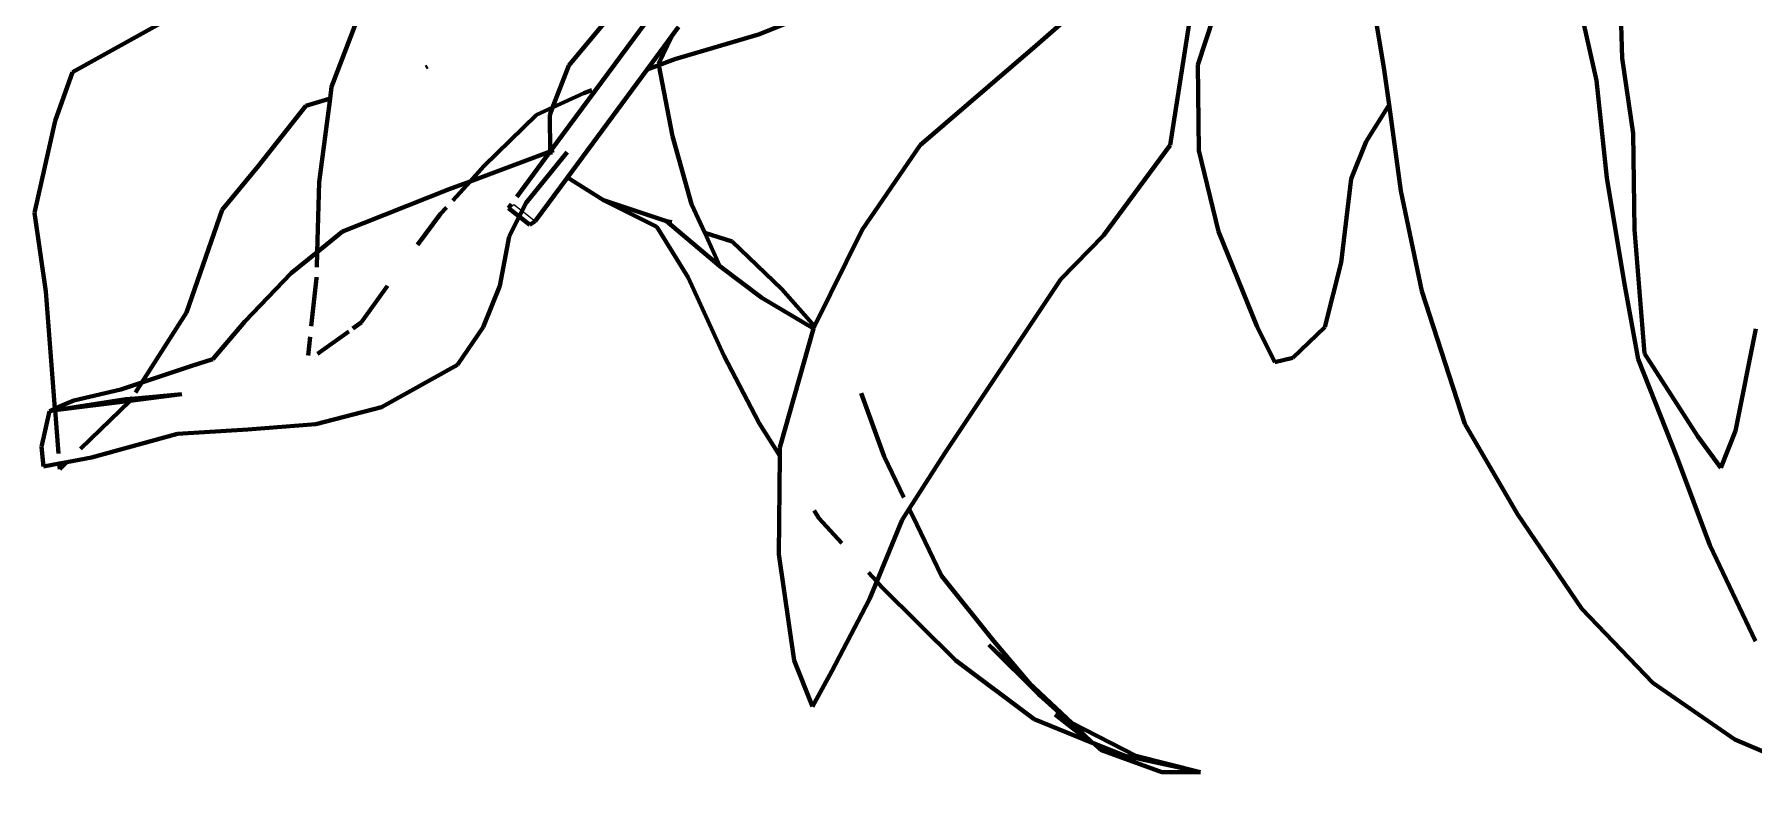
# Model space of a CAD drawing. Header units: millimetres. Extents: x 4307 to 31003, y 2809 to 20009.
# Drawn here: x 7964.1 to 8052.2, y 17154.8 to 17193 of the extents above; entities that cross this region are included whole.
import ezdxf

# ---------------------------------------------------------------- set-up
doc = ezdxf.new("R2010")
doc.units = ezdxf.units.MM
doc.layers.add('ProfileEdges', color=7, linetype='Continuous')

msp = doc.modelspace()

# ---------------------------------------------------------------- linework, layer by layer
for p, q in [((7988.375, 17184.097), (7988.646, 17184.286)), ((7988.646, 17184.286), (7989.073, 17183.959)), ((7989.073, 17183.959), (7989.752, 17183.439))]:
    msp.add_line(p, q)
at = {"layer": 'ProfileEdges', "lineweight": 211}
for p, q in [((8045.507, 17191.806), (8045.304, 17198.07)), ((8023.729, 17191.457), (8025.672, 17197.395)), ((8023.65, 17195.852), (8022.319, 17187.341)), ((8007.61, 17195.572), (8001.201, 17193.015)), ((8033.301, 17191.204), (8032.542, 17195.797)), ((8043.035, 17195.748), (8044.192, 17190.66)), ((7979.301, 17190.321), (7980.939, 17194.622)), ((7990.522, 17187.005), (7995.775, 17194.121)), ((8015.448, 17192.451), (8018.154, 17194.823)), ((7966.023, 17191.072), (7970.813, 17193.748)), ((7991.468, 17191.419), (7993.257, 17193.558)), ((7997.107, 17193.402), (7996.777, 17192.954)), ((7996.777, 17192.954), (7995.488, 17191.209)), ((7996.777, 17192.954), (7996.082, 17191.508)), ((8001.201, 17193.015), (7996.907, 17191.739)), ((8009.493, 17187.327), (8015.448, 17192.451)), ((7990.64, 17189.265), (7991.468, 17191.419)), ((7996.096, 17191.436), (7995.488, 17191.209)), ((7996.082, 17191.508), (7996.096, 17191.436)), ((7996.907, 17191.739), (7996.096, 17191.436)), ((7996.096, 17191.436), (7996.792, 17187.798)), ((8023.79, 17187.053), (8023.729, 17191.457)), ((8046.069, 17187.932), (8045.507, 17191.806)), ((7965.134, 17188.584), (7966.023, 17191.072)), ((7984.226, 17191.367), (7984.139, 17191.316)), ((7995.488, 17191.209), (7991.401, 17185.672)), ((8033.545, 17189.402), (8033.301, 17191.204)), ((8044.192, 17190.66), (8044.71, 17185.666)), ((7979.182, 17189.72), (7977.986, 17189.355)), ((7978.667, 17185.445), (7979.225, 17189.733)), ((7979.225, 17189.733), (7979.182, 17189.72)), ((7979.225, 17189.733), (7979.301, 17190.321)), ((7992.237, 17189.994), (7990.64, 17189.265)), ((7992.647, 17190.148), (7992.237, 17189.994)), ((7977.986, 17189.355), (7975.551, 17186.274)), ((7989.824, 17188.893), (7987.113, 17186.253)), ((7990.64, 17189.265), (7989.824, 17188.893)), ((7990.492, 17188.881), (7990.64, 17189.265)), ((7990.522, 17187.005), (7990.492, 17188.881)), ((8033.545, 17189.402), (8032.378, 17187.516)), ((8034.143, 17184.986), (8033.545, 17189.402)), ((7964.061, 17183.859), (7965.134, 17188.584)), ((8046.129, 17183.004), (8046.069, 17187.932)), ((7990.522, 17187.005), (7986.409, 17185.477)), ((7988.807, 17184.683), (7990.522, 17187.005)), ((7990.704, 17187.073), (7990.522, 17187.005)), ((7990.537, 17186.846), (7990.522, 17187.005)), ((7996.792, 17187.798), (7997.771, 17184.316)), ((8006.525, 17182.987), (8009.493, 17187.327)), ((8022.319, 17187.341), (8018.893, 17182.697)), ((8024.791, 17182.902), (8023.79, 17187.053)), ((8032.378, 17187.516), (8031.605, 17185.605)), ((7975.551, 17186.274), (7973.696, 17184.01)), ((7987.113, 17186.253), (7986.409, 17185.477)), ((7989.273, 17184.356), (7991.392, 17186.972)), ((7978.569, 17181.849), (7978.667, 17185.445)), ((7986.409, 17185.477), (7985.339, 17185.079)), ((7986.409, 17185.477), (7985.519, 17184.497)), ((7991.401, 17185.672), (7989.752, 17183.439)), ((7993.244, 17184.521), (7991.401, 17185.672)), ((8031.605, 17185.605), (8031.084, 17181.323)), ((8044.71, 17185.666), (8045.601, 17180.313)), ((7985.339, 17185.079), (7979.868, 17182.903)), ((7989.073, 17183.959), (7989.273, 17184.356)), ((7996.486, 17183.445), (7993.244, 17184.521)), ((7995.987, 17183.148), (7993.244, 17184.521)), ((8035.222, 17179.845), (8034.143, 17184.986)), ((7964.656, 17179.833), (7964.061, 17183.859)), ((7973.696, 17184.01), (7971.864, 17178.757)), ((7984.899, 17183.814), (7983.719, 17182.229)), ((7985.197, 17184.142), (7984.899, 17183.814)), ((7988.375, 17184.097), (7988.537, 17184.317)), ((7988.928, 17183.674), (7988.375, 17184.097)), ((7988.412, 17182.654), (7988.928, 17183.674)), ((7988.928, 17183.674), (7989.073, 17183.959)), ((7989.481, 17183.251), (7988.928, 17183.674)), ((7997.771, 17184.316), (7998.442, 17182.846)), ((7979.868, 17182.903), (7978.569, 17181.849)), ((7987.942, 17180.117), (7988.412, 17182.654)), ((7989.752, 17183.439), (7989.481, 17183.251)), ((7997.6, 17180.549), (7995.987, 17183.148)), ((7996.486, 17183.445), (7999.228, 17181.126)), ((7996.486, 17183.445), (7996.762, 17183.387)), ((7998.442, 17182.846), (7999.847, 17182.393)), ((7998.442, 17182.846), (7999.228, 17181.126)), ((8004.071, 17178.059), (8006.525, 17182.987)), ((8018.893, 17182.697), (8016.716, 17180.459)), ((8026.781, 17178.012), (8024.791, 17182.902)), ((8046.648, 17176.643), (8046.129, 17183.004)), ((7978.569, 17181.849), (7977.231, 17180.765)), ((7978.548, 17181.079), (7978.569, 17181.849)), ((7999.847, 17182.393), (8002.4, 17179.953)), ((7999.228, 17181.126), (8001.381, 17179.51)), ((8031.084, 17181.323), (8030.255, 17177.999)), ((7977.231, 17180.765), (7974.861, 17178.286)), ((7978.265, 17178.059), (7978.533, 17180.517)), ((7978.533, 17180.517), (7978.534, 17180.565)), ((7982.18, 17180.124), (7980.821, 17178.24)), ((7987.085, 17177.995), (7987.942, 17180.117)), ((7999.418, 17176.551), (7997.6, 17180.549)), ((8002.4, 17179.953), (8004.071, 17178.059)), ((8010.754, 17171.541), (8016.716, 17180.459)), ((8045.601, 17180.313), (8046.33, 17176.357)), ((7964.995, 17175.381), (7964.656, 17179.833)), ((8001.381, 17179.51), (8004.016, 17177.926)), ((8037.424, 17173.047), (8035.222, 17179.845)), ((7971.864, 17178.757), (7969.575, 17175.165)), ((7974.861, 17178.286), (7973.222, 17176.356)), ((7980.821, 17178.24), (7980.397, 17177.937)), ((7978.1, 17176.539), (7978.204, 17177.497)), ((7980.183, 17177.784), (7978.579, 17176.637)), ((7985.757, 17176.06), (7987.085, 17177.995)), ((8002.299, 17171.821), (8004.016, 17177.926)), ((8004.016, 17177.926), (8004.029, 17177.975)), ((8004.029, 17177.975), (8004.071, 17178.059)), ((8027.689, 17176.21), (8026.781, 17178.012)), ((8030.255, 17177.999), (8028.61, 17176.433)), ((8052.365, 17177.921), (8051.322, 17172.683)), ((8001.243, 17173.07), (7999.418, 17176.551)), ((8028.61, 17176.433), (8027.689, 17176.21)), ((8049.382, 17172.393), (8046.648, 17176.643)), ((7972.133, 17176.017), (7969.575, 17175.165)), ((7973.222, 17176.356), (7972.133, 17176.017)), ((7981.86, 17173.894), (7985.757, 17176.06)), ((8046.33, 17176.357), (8048.321, 17171.304)), ((7965.117, 17173.825), (7964.995, 17175.381)), ((7968.494, 17174.805), (7966.076, 17174.242)), ((7969.575, 17175.165), (7968.494, 17174.805)), ((7969.575, 17175.165), (7969.242, 17174.642)), ((7965.117, 17173.825), (7964.828, 17173.699)), ((7966.076, 17174.242), (7965.117, 17173.825)), ((7965.123, 17173.745), (7965.117, 17173.825)), ((7968.755, 17174.305), (7965.123, 17173.745)), ((7965.123, 17173.745), (7968.976, 17174.226)), ((7968.976, 17174.226), (7966.425, 17171.751)), ((7969.043, 17174.33), (7968.755, 17174.305)), ((7968.976, 17174.226), (7971.617, 17174.555)), ((7969.043, 17174.33), (7968.976, 17174.226)), ((7971.617, 17174.555), (7969.043, 17174.33)), ((7969.095, 17174.413), (7969.043, 17174.33)), ((7978.501, 17173.023), (7981.86, 17173.894)), ((8006.468, 17174.612), (8007.644, 17171.373)), ((7964.828, 17173.699), (7964.433, 17171.87)), ((7965.123, 17173.745), (7964.828, 17173.699)), ((7965.297, 17171.513), (7965.123, 17173.745)), ((7975.017, 17172.755), (7978.501, 17173.023)), ((8002.294, 17171.397), (8001.243, 17173.07)), ((8040.14, 17168.412), (8037.424, 17173.047)), ((7966.988, 17171.311), (7971.41, 17172.53)), ((7971.41, 17172.53), (7975.017, 17172.755)), ((8050.558, 17170.791), (8049.382, 17172.393)), ((8051.322, 17172.683), (8050.558, 17170.791)), ((7964.433, 17171.87), (7964.526, 17170.851)), ((7965.728, 17171.076), (7966.988, 17171.311)), ((8002.24, 17166.35), (8002.294, 17171.397)), ((8002.294, 17171.397), (8002.299, 17171.821)), ((8007.644, 17171.373), (8008.655, 17169.265)), ((8010.754, 17171.541), (8008.933, 17168.686)), ((8048.321, 17171.304), (8050.007, 17166.814)), ((7964.526, 17170.851), (7965.337, 17171.002)), ((7965.337, 17171.002), (7965.728, 17171.076)), ((7965.359, 17170.718), (7965.337, 17171.002)), ((7965.728, 17171.076), (7965.359, 17170.718)), ((8004.304, 17168.197), (8004.053, 17168.597)), ((8008.933, 17168.686), (8008.565, 17168.111)), ((8008.933, 17168.686), (8009.319, 17167.881)), ((8005.477, 17166.912), (8004.304, 17168.197)), ((8008.565, 17168.111), (8007.264, 17164.953)), ((8009.319, 17167.881), (8010.593, 17165.239)), ((8043.437, 17163.556), (8040.14, 17168.412)), ((8050.007, 17166.814), (8052.334, 17161.895)), ((8003.026, 17160.906), (8002.24, 17166.35)), ((8007.264, 17164.953), (8006.843, 17165.415)), ((8007.264, 17164.953), (8006.894, 17164.054)), ((8007.531, 17164.66), (8007.264, 17164.953)), ((8010.593, 17165.239), (8013.28, 17161.902)), ((8006.894, 17164.054), (8004.965, 17160.347)), ((8011.324, 17160.897), (8007.531, 17164.66)), ((8047.081, 17159.764), (8043.437, 17163.556)), ((8013.021, 17161.7), (8015.637, 17159.103)), ((8015.069, 17159.777), (8013.021, 17161.7)), ((8013.28, 17161.902), (8015.069, 17159.777)), ((8003.965, 17158.538), (8003.026, 17160.906)), ((8015.339, 17157.888), (8011.324, 17160.897)), ((8004.965, 17160.347), (8003.965, 17158.538)), ((8015.069, 17159.777), (8015.637, 17159.103)), ((8017.297, 17157.685), (8015.069, 17159.777)), ((8051.289, 17156.849), (8047.081, 17159.764)), ((8015.637, 17159.103), (8017.125, 17157.774)), ((8018.239, 17156.718), (8015.339, 17157.888)), ((8016.418, 17158.135), (8017.125, 17157.774)), ((8018.239, 17156.718), (8016.418, 17158.135)), ((8017.125, 17157.774), (8018.36, 17156.67)), ((8017.125, 17157.774), (8017.297, 17157.685)), ((8017.297, 17157.685), (8020.563, 17156.016)), ((8018.36, 17156.67), (8017.297, 17157.685)), ((8018.36, 17156.67), (8018.239, 17156.718)), ((8018.36, 17156.67), (8018.393, 17156.656)), ((8018.393, 17156.656), (8018.75, 17156.321)), ((8020.004, 17156.007), (8018.393, 17156.656)), ((8018.75, 17156.321), (8021.89, 17155.17)), ((8055.971, 17154.844), (8051.289, 17156.849)), ((8023.869, 17155.166), (8020.004, 17156.007)), ((8020.563, 17156.016), (8023.869, 17155.166)), ((8021.89, 17155.17), (8023.869, 17155.166))]:
    msp.add_line(p, q, dxfattribs=at)

doc.saveas('drawing.dxf')
